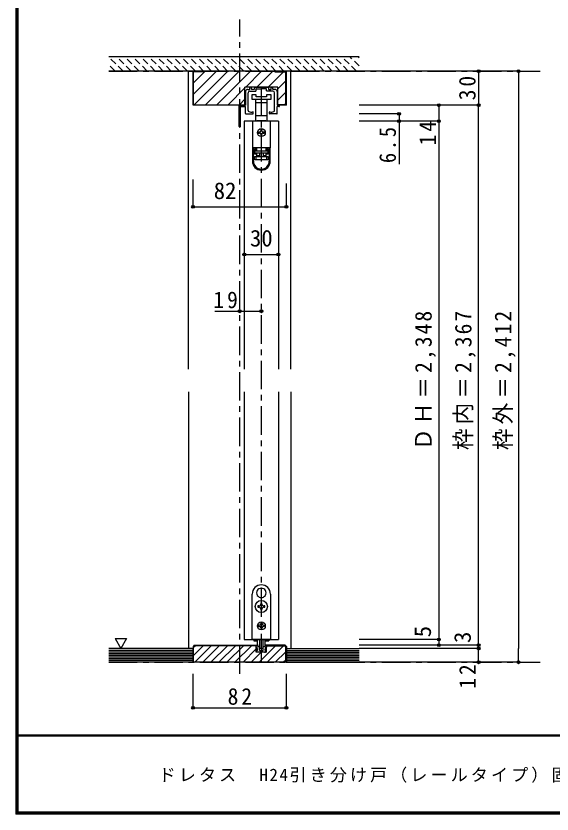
# Model space of a CAD drawing. Units: millimetres at full size, sheet at 1:5; details may follow other scales. Extents: x -973 to 977, y -718 to 696.
# Drawn here: x -973 to -502, y -701 to 0 of the extents above; entities that cross this region are included whole.
import ezdxf
from ezdxf.enums import TextEntityAlignment as Align

# ---------------------------------------------------------------- set-up
doc = ezdxf.new("R2010")
doc.units = ezdxf.units.MM
doc.header["$LTSCALE"] = 5
doc.header["$PDMODE"] = 32
doc.header["$PDSIZE"] = 2.5
doc.linetypes.add('CHAIN1', pattern=[8, 5, -1, 1, -1])
doc.linetypes.add('DASHED1', pattern=[1.8, 1.2, -0.6])
for name, color, linetype in [('0-1_通り芯', 4, 'CHAIN1'), ('0-3_仕上げ', 2, 'Continuous'), ('0-4_枠', 3, 'Continuous'), ('0-6_扉', 6, 'Continuous'), ('0-7_金物', 7, 'Continuous'), ('0-A_文字', 7, 'Continuous'), ('0-B_寸法', 7, 'Continuous'), ('0-C_ハッチ', 4, 'DASHED1'), ('F-1_枠', 6, 'Continuous'), ('F-A_文字', 7, 'Continuous')]:
    doc.layers.add(name, color=color, linetype=linetype)
doc.styles.add('ＭＳ ゴシック', font='')
doc.styles.get('ＭＳ ゴシック').set_extended_font_data('MS Gothic')

# ---------------------------------------------------------------- blocks, each defined once
blk = doc.blocks.new('03')
at = {"layer": '0-B_寸法'}
for p, q in [((-11.079, 7.476), (-9.529, 7.476)), ((-9.229, 7.776), (-9.229, 9.176)), ((-8.029, 9.476), (-8.929, 9.476)), ((-7.729, 7.776), (-7.729, 9.176)), ((-5.529, 7.476), (-7.429, 7.476)), ((-5.229, 9.176), (-5.229, 7.776)), ((-4.929, 9.476), (6.771, 9.476)), ((-3.729, 6.276), (-3.729, 7.676)), ((-3.429, 7.976), (0.621, 7.976)), ((0.921, 8.276), (0.621, 7.976)), ((0.921, 8.276), (1.221, 7.976)), ((5.271, 7.976), (1.221, 7.976)), ((5.571, 6.276), (5.571, 7.676)), ((7.071, 9.176), (7.071, 7.776)), ((7.371, 7.476), (9.271, 7.476)), ((9.571, 7.776), (9.571, 9.176)), ((9.871, 9.476), (10.771, 9.476)), ((11.071, 7.776), (11.071, 9.176)), ((12.921, 7.476), (11.371, 7.476)), ((-13.079, 5.476), (-13.079, -6.524)), ((-10.679, -11.096), (-10.679, 4.476)), ((-9.229, 5.976), (-4.029, 5.976)), ((11.071, 5.976), (5.871, 5.976)), ((12.521, -11.096), (12.521, 4.476)), ((14.921, 5.476), (14.921, -6.524)), ((-18.179, -6.524), (-13.079, -6.524)), ((16.321, -6.524), (14.921, -6.524)), ((-18.679, -25.124), (-18.679, -7.024)), ((-17.479, -25.124), (-17.479, -8.224)), ((-16.979, -7.724), (-13.079, -7.724)), ((-13.079, -13.724), (-13.079, -7.724)), ((-12.779, -14.024), (-6.529, -14.024)), ((-6.229, -13.724), (-6.229, -12.649)), ((8.071, -13.724), (8.071, -12.649)), ((14.621, -14.024), (8.371, -14.024)), ((16.321, -7.724), (14.921, -7.724)), ((14.921, -13.724), (14.921, -7.724))]:
    blk.add_line(p, q, dxfattribs=at)
for centre, radius, start, end in [((-11.079, 5.476), 2, 90, 180), ((-9.529, 7.776), 0.3, 270, 0), ((-8.929, 9.176), 0.3, 90, 180), ((-8.029, 9.176), 0.3, 0, 90), ((-7.429, 7.776), 0.3, 180, 270), ((-5.529, 7.776), 0.3, 270, 0), ((-4.929, 9.176), 0.3, 90, 180), ((-3.429, 7.676), 0.3, 90, 180), ((5.271, 7.676), 0.3, 0, 90), ((6.771, 9.176), 0.3, 0, 90), ((7.371, 7.776), 0.3, 180, 270), ((9.271, 7.776), 0.3, 270, 0), ((9.871, 9.176), 0.3, 90, 180), ((10.771, 9.176), 0.3, 0, 90), ((11.371, 7.776), 0.3, 180, 270), ((12.921, 5.476), 2, 0, 90), ((-9.229, 4.476), 1.5, 90, 180), ((-4.029, 6.276), 0.3, 270, 0), ((5.871, 6.276), 0.3, 180, 270), ((11.071, 4.476), 1.5, 0, 90), ((-18.179, -7.024), 0.5, 90, 180), ((16.321, -7.124), 0.6, 0, 90), ((-16.979, -8.224), 0.5, 90, 180), ((-12.779, -13.724), 0.3, 180, 270), ((-9.679, -11.096), 1, 180, 243.25632), ((-7.879, -7.524), 5, 243.25632, 284.75682), ((-6.529, -12.649), 0.3, 0, 104.75682), ((-6.529, -13.724), 0.3, 270, 0), ((8.371, -12.649), 0.3, 75.24318, 180), ((8.371, -13.724), 0.3, 180, 270), ((9.721, -7.524), 5, 255.24318, 296.74368), ((11.521, -11.096), 1, 296.74368, 0), ((14.621, -13.724), 0.3, 270, 0), ((16.321, -7.124), 0.6, 270, 0), ((-18.079, -25.124), 0.6, 180, 0)]:
    blk.add_arc(centre, radius, start, end, dxfattribs=at)
blk = doc.blocks.new('下荷重(戸車)')
at = {"layer": '0-7_金物'}
for p, q in [((8.5, 37.107), (4.5, 37.107)), ((-5.25, 30.107), (0, 30.107)), ((0, 30.107), (5.25, 30.107)), ((5.25, 30.107), (5.25, 33.107)), ((5.25, 18.507), (5.25, 30.107)), ((0, 18.507), (-5.25, 18.507)), ((-5.25, 18.507), (-5.25, 14.107)), ((-5.25, 14.107), (-4, 14.107)), ((-4, 14.107), (-4, 13.807)), ((4, 14.107), (-4, 14.107)), ((5.25, 18.507), (0, 18.507)), ((4, 14.107), (5.25, 14.107)), ((4, 13.807), (4, 14.107)), ((5.25, 14.107), (5.25, 18.507)), ((7.9, 13.807), (-7.9, 13.807)), ((-7.9, 13.807), (-7.9, -9.493)), ((7.9, 13.807), (7.9, -9.493)), ((-1.5, 4.307), (-2.5, 4.307)), ((-2.5, 3.307), (-1.5, 3.307)), ((-0.5, 6.307), (-0.5, 5.307)), ((-0.5, 2.307), (-0.5, 1.307)), ((0.5, 5.307), (0.5, 6.307)), ((0.5, 1.307), (0.5, 2.307)), ((2.5, 4.307), (1.5, 4.307)), ((1.5, 3.307), (2.5, 3.307)), ((7.9, -9.493), (-7.9, -9.493)), ((-7.9, -9.493), (-7.9, -9.593)), ((-6.9, -9.593), (-7.9, -9.593)), ((-7.9, -9.593), (-7.9, -21.293)), ((-4.2, -9.593), (-6.9, -9.593)), ((-6.9, -21.293), (-6.9, -9.593)), ((-6.1, -10.593), (-6.1, -15.293)), ((-6.1, -10.593), (-4.2, -10.593)), ((-5.9, -11.693), (-5.9, -12.193)), ((-4, -11.693), (-5.9, -11.693)), ((-5.9, -12.193), (5.9, -12.193)), ((-5.9, -14.193), (-5.9, -12.193)), ((-4.9, -9.593), (-4.9, -9.493)), ((-4.2, -9.593), (-4.2, -10.593)), ((-4, -11.693), (-4, -9.493)), ((4, -9.493), (4, -11.693)), ((5.9, -11.693), (4, -11.693)), ((6.9, -9.593), (4.2, -9.593)), ((4.2, -10.593), (4.2, -9.593)), ((4.2, -11.593), (4.2, -10.593)), ((4.2, -10.593), (6.1, -10.593)), ((6.1, -11.593), (4.2, -11.593)), ((4.9, -9.493), (4.9, -9.593)), ((5.9, -12.193), (5.9, -11.693)), ((5.9, -12.193), (5.9, -14.193)), ((6.1, -15.293), (6.1, -10.593)), ((6.9, -9.593), (6.9, -21.293)), ((7.9, -9.593), (6.9, -9.593)), ((7.9, -9.493), (7.9, -9.593)), ((7.9, -21.293), (7.9, -9.593)), ((-6.1, -14.293), (-4.2, -14.293)), ((-4.2, -15.293), (-6.1, -15.293)), ((5.9, -14.193), (-5.9, -14.193)), ((-5.9, -17.193), (-4.9, -17.193)), ((-4.9, -17.193), (4.9, -17.193)), ((-4.9, -17.193), (-4.9, -20.193)), ((4.9, -20.193), (-4.9, -20.193)), ((-4.2, -14.293), (-4.2, -15.293)), ((-4.2, -15.293), (-4.2, -17.193)), ((-4, -16.193), (-4, -14.193)), ((-1.5, -14.193), (-1.5, -17.193)), ((1.5, -14.193), (1.5, -17.193)), ((1.5, -16.193), (4, -16.193)), ((6.1, -15.293), (4.2, -15.293)), ((4.2, -17.193), (4.2, -15.293)), ((4.9, -17.193), (5.9, -17.193)), ((5.9, -17.193), (5.9, -20.193))]:
    blk.add_line(p, q, dxfattribs=at)
for points in [[(-8.5, 33.107), (0, 33.107), (8.5, 33.107), (8.5, 37.107)], [(4.5, 37.107), (4.5, 35.107), (-4.5, 35.107), (-4.5, 37.107), (-8.5, 37.107), (-8.5, 33.107)], [(-5.25, 33.107), (-5.25, 30.107), (-5.25, 18.507)], [(-4.2, -10.593), (-4.2, -11.593), (-6.1, -11.593)], [(-4.9, -20.193), (-5.9, -20.193), (-5.9, -17.193)], [(-4, -17.193), (-4, -16.193), (-1.5, -16.193)], [(4, -14.193), (4, -16.193), (4, -17.193)], [(4.2, -15.293), (4.2, -14.293), (6.1, -14.293)], [(5.9, -20.193), (4.9, -20.193), (4.9, -17.193)]]:
    blk.add_lwpolyline(points, dxfattribs=at)
blk.add_circle((0, 3.807), 3.5, dxfattribs=at)
for centre, radius, start, end in [((-2.5, 3.807), 0.5, 90, 180), ((-2.5, 3.807), 0.5, 180, 270), ((-1.5, 5.307), 1, 270, 0), ((-1.5, 2.307), 1, 0, 90), ((0, 6.307), 0.5, 90, 180), ((0, 1.307), 0.5, 180, 270), ((0, 6.307), 0.5, 0, 90), ((0, 1.307), 0.5, 270, 0), ((1.5, 5.307), 1, 180, 270), ((1.5, 2.307), 1, 90, 180), ((2.5, 3.807), 0.5, 0, 90), ((2.5, 3.807), 0.5, 270, 0), ((0, -21.293), 7.9, 180, 0), ((0, -21.293), 6.9, 180, 0)]:
    blk.add_arc(centre, radius, start, end, dxfattribs=at)

msp = doc.modelspace()

# ---------------------------------------------------------------- linework, layer by layer
at = {"layer": '0-1_通り芯'}
for p, q in [((-776.68, -577.5), (-776.68, -2.5)), ((-891.68, -48), (-512.68, -48)), ((-757.68, -567.5), (-757.68, -62)), ((-891.68, -567.5), (-512.68, -567.5))]:
    msp.add_line(p, q, dxfattribs=at)
at = {"layer": '0-3_仕上げ'}
for p, q in [((-817.68, -555.5), (-891.68, -555.5)), ((-817.68, -567.5), (-817.68, -555.5)), ((-735.68, -555.5), (-671.68, -555.5)), ((-735.68, -567.5), (-735.68, -555.5)), ((-817.68, -567.5), (-891.68, -567.5)), ((-735.68, -567.5), (-671.68, -567.5))]:
    msp.add_line(p, q, dxfattribs=at)
at = {"layer": '0-3_仕上げ', "color": 7}
for p, q in [((-817.68, -557), (-891.68, -557)), ((-817.68, -558.5), (-891.68, -558.5)), ((-817.68, -560), (-891.68, -560)), ((-735.68, -557), (-671.68, -557)), ((-735.68, -558.5), (-671.68, -558.5)), ((-735.68, -560), (-671.68, -560)), ((-817.68, -561.5), (-891.68, -561.5)), ((-817.68, -563), (-891.68, -563)), ((-817.68, -564.5), (-891.68, -564.5)), ((-817.68, -566), (-891.68, -566)), ((-735.68, -561.5), (-671.68, -561.5)), ((-735.68, -563), (-671.68, -563)), ((-735.68, -564.5), (-671.68, -564.5)), ((-735.68, -566), (-671.68, -566))]:
    msp.add_line(p, q, dxfattribs=at)
at = {"layer": '0-4_枠', "color": 4}
for p, q in [((-821.68, -48), (-817.68, -48)), ((-821.68, -309.75), (-821.68, -48)), ((-731.68, -48), (-735.68, -48)), ((-731.68, -309.75), (-731.68, -48)), ((-821.68, -329.75), (-821.68, -555.5)), ((-731.68, -329.75), (-731.68, -555.5))]:
    msp.add_line(p, q, dxfattribs=at)
at = {"layer": '0-4_枠'}
for p, q in [((-735.68, -48), (-817.68, -48)), ((-817.68, -78), (-817.68, -48)), ((-807.68, -48.5), (-817.18, -48.5)), ((-817.18, -77.5), (-817.18, -48.5)), ((-807.68, -48.5), (-807.68, -48)), ((-745.68, -48.5), (-745.68, -48)), ((-745.68, -48.5), (-736.18, -48.5)), ((-736.18, -77.5), (-736.18, -48.5)), ((-735.68, -78), (-735.68, -48)), ((-772.08, -78), (-772.08, -62)), ((-772.08, -78), (-817.68, -78)), ((-817.18, -77.5), (-772.08, -77.5)), ((-736.18, -77.5), (-743.28, -77.5)), ((-735.68, -78), (-743.28, -78)), ((-816.473, -553), (-817.18, -553.707)), ((-817.18, -567.5), (-817.18, -553.707)), ((-816.68, -552.5), (-762.08, -552.5)), ((-762.08, -553), (-816.473, -553)), ((-753.28, -558.5), (-753.28, -552.5)), ((-753.28, -553), (-736.887, -553)), ((-735.68, -553.5), (-735.68, -567.5)), ((-735.68, -567.5), (-817.68, -567.5))]:
    msp.add_line(p, q, dxfattribs=at)
for points in [[(-743.28, -78), (-743.28, -62), (-772.08, -62)], [(-816.68, -552.5), (-817.68, -553.5), (-817.68, -567.5)], [(-753.28, -558.5), (-762.08, -558.5), (-762.08, -552.5)], [(-735.68, -553.5), (-736.68, -552.5), (-753.28, -552.5)], [(-736.18, -567.5), (-736.18, -553.707), (-736.887, -553)]]:
    msp.add_lwpolyline(points, dxfattribs=at)
at = {"layer": '0-6_扉'}
for p, q in [((-742.68, -92), (-772.68, -92)), ((-772.68, -92), (-772.68, -309.75)), ((-742.68, -92), (-742.68, -309.75)), ((-772.68, -329.75), (-772.68, -547.5)), ((-742.68, -329.75), (-742.68, -547.5)), ((-772.68, -547.5), (-742.68, -547.5))]:
    msp.add_line(p, q, dxfattribs=at)
at = {"layer": '0-7_金物'}
for p, q in [((-757.779, -502.351), (-757.68, -502.45)), ((-757.581, -502.351), (-757.68, -502.45)), ((-761.323, -508.489), (-761.188, -508.525)), ((-761.224, -508.66), (-761.188, -508.525)), ((-754.038, -508.489), (-754.173, -508.525)), ((-754.137, -508.66), (-754.173, -508.525)), ((-760.83, -518), (-760.83, -519)), ((-759.88, -518), (-760.83, -518)), ((-757.18, -516.3), (-757.18, -515.35)), ((-760.83, -519), (-759.88, -519)), ((-758.18, -520.7), (-758.18, -521.65)), ((-758.18, -521.65), (-757.18, -521.65)), ((-757.18, -521.65), (-757.18, -520.7)), ((-760.08, -535), (-760.08, -536)), ((-759.48, -535), (-760.08, -535)), ((-760.08, -536), (-759.48, -536)), ((-758.18, -533.1), (-758.18, -533.7)), ((-758.18, -533.1), (-757.18, -533.1)), ((-758.18, -537.3), (-758.18, -537.9)), ((-757.18, -537.9), (-758.18, -537.9)), ((-757.18, -533.1), (-757.18, -533.7)), ((-757.18, -537.3), (-757.18, -537.9)), ((-755.88, -535), (-755.28, -535)), ((-755.28, -536), (-755.88, -536)), ((-755.28, -535), (-755.28, -536)), ((-764.28, -547.5), (-764.28, -548.7)), ((-764.28, -548.7), (-761.148, -548.7)), ((-760.018, -553.912), (-761.284, -552.647)), ((-761.18, -551.921), (-761.18, -547.5)), ((-759.806, -554), (-759.48, -554)), ((-759.18, -547.5), (-759.18, -555.121)), ((-756.18, -555.121), (-756.18, -547.5)), ((-755.555, -554), (-755.88, -554)), ((-755.342, -553.912), (-754.077, -552.647)), ((-754.213, -548.7), (-751.08, -548.7)), ((-754.18, -551.921), (-754.18, -547.5)), ((-753.18, -552.5), (-753.723, -552.5)), ((-753.18, -553.5), (-753.18, -552.5)), ((-751.08, -547.5), (-751.08, -548.7)), ((-761.18, -557), (-761.78, -557)), ((-761.18, -557), (-761.18, -555.736)), ((-755.38, -558.5), (-759.98, -558.5)), ((-759.28, -556.7), (-759.28, -554.2)), ((-758.98, -557), (-757.98, -557)), ((-756.48, -555.421), (-758.88, -555.421)), ((-757.98, -557), (-757.68, -557.3)), ((-757.68, -557.3), (-757.38, -557)), ((-757.38, -557), (-756.38, -557)), ((-756.08, -556.7), (-756.08, -554.2)), ((-755.18, -558.3), (-755.38, -558.5)), ((-754.98, -558.5), (-755.18, -558.3)), ((-754.98, -558.5), (-753.88, -558.5)), ((-754.18, -557), (-754.18, -555.736)), ((-754.18, -557), (-753.58, -557)), ((-753.88, -558.5), (-753.394, -557.274))]:
    msp.add_line(p, q, dxfattribs=at)
for points in [[(-749.68, -507.5), (-749.68, -547.5), (-765.68, -547.5), (-765.68, -507.5)], [(-757.18, -515.35), (-758.18, -515.35), (-758.18, -516.3)], [(-755.48, -519), (-754.53, -519), (-754.53, -518), (-755.48, -518)], [(-762.18, -553.5), (-762.18, -552.5), (-761.637, -552.5)], [(-760.38, -558.5), (-761.48, -558.5), (-761.966, -557.274)], [(-760.38, -558.5), (-760.18, -558.3), (-759.98, -558.5)]]:
    msp.add_lwpolyline(points, dxfattribs=at)
for centre, radius in [((-757.68, -518.5), 5.35), ((-757.68, -535.5), 3.5)]:
    msp.add_circle(centre, radius, dxfattribs=at)
for centre, radius, start, end in [((-757.68, -507.5), 8, 0, 180), ((-757.68, -506.5), 4.15, 91.3645, 208.6355), ((-757.68, -506.5), 4.15, 331.3645, 88.6355), ((-757.68, -506.5), 4.15, 211.3645, 328.6355), ((-759.88, -516.3), 1.7, 270, 0), ((-755.48, -516.3), 1.7, 180, 270), ((-759.88, -520.7), 1.7, 0, 90), ((-755.48, -520.7), 1.7, 90, 180), ((-759.48, -533.7), 1.3, 270, 0), ((-759.48, -537.3), 1.3, 0, 90), ((-755.88, -533.7), 1.3, 180, 270), ((-755.88, -537.3), 1.3, 90, 180), ((-764.18, -555.736), 3, 0, 48.19), ((-761.637, -553), 0.5, 45, 90), ((-759.18, -551.921), 2, 180, 264.78409), ((-759.806, -553.7), 0.3, 225, 270), ((-759.48, -554.2), 0.2, 0, 90), ((-759.38, -554.112), 0.2, 0, 84.78409), ((-755.98, -554.112), 0.2, 95.21591, 180), ((-755.88, -554.2), 0.2, 90, 180), ((-756.18, -551.921), 2, 275.21591, 0), ((-755.555, -553.7), 0.3, 270, 315), ((-751.18, -555.736), 3, 131.81, 180), ((-753.723, -553), 0.5, 90, 135), ((-761.78, -557.2), 0.2, 90, 201.616), ((-758.98, -556.7), 0.3, 180, 270), ((-758.88, -555.121), 0.3, 180, 270), ((-756.48, -555.121), 0.3, 270, 0), ((-756.38, -556.7), 0.3, 270, 0), ((-753.58, -557.2), 0.2, 338.384, 90)]:
    msp.add_arc(centre, radius, start, end, dxfattribs=at)
at = {"layer": '0-A_文字'}
for p, q in [((-886.116, -546.686), (-876.116, -546.686)), ((-886.116, -546.686), (-881.116, -555.347)), ((-876.116, -546.686), (-881.116, -555.347))]:
    msp.add_line(p, q, dxfattribs=at)
at = {"layer": '0-B_寸法', "color": 4, "linetype": 'DASHED1'}
for p, q in [((-879.222, -48), (-891.722, -35.5)), ((-872.151, -48), (-884.651, -35.5)), ((-865.08, -48), (-877.58, -35.5)), ((-858.009, -48), (-870.509, -35.5)), ((-850.938, -48), (-863.438, -35.5)), ((-843.867, -48), (-856.367, -35.5)), ((-836.796, -48), (-849.296, -35.5)), ((-829.725, -48), (-842.225, -35.5)), ((-822.654, -48), (-835.154, -35.5)), ((-815.583, -48), (-828.083, -35.5)), ((-808.512, -48), (-821.012, -35.5)), ((-801.441, -48), (-813.941, -35.5)), ((-794.37, -48), (-806.87, -35.5)), ((-787.299, -48), (-799.799, -35.5)), ((-780.227, -48), (-792.727, -35.5)), ((-773.156, -48), (-785.656, -35.5)), ((-766.085, -48), (-778.585, -35.5)), ((-759.014, -48), (-771.514, -35.5)), ((-751.943, -48), (-764.443, -35.5)), ((-744.872, -48), (-757.372, -35.5)), ((-737.801, -48), (-750.301, -35.5)), ((-730.73, -48), (-743.23, -35.5)), ((-723.659, -48), (-736.159, -35.5)), ((-716.588, -48), (-729.088, -35.5)), ((-709.517, -48), (-722.017, -35.5)), ((-702.446, -48), (-714.946, -35.5)), ((-695.375, -48), (-707.875, -35.5)), ((-688.304, -48), (-700.804, -35.5)), ((-681.233, -48), (-693.733, -35.5)), ((-674.161, -48), (-686.661, -35.5)), ((-671.68, -43.41), (-679.59, -35.5)), ((-671.68, -36.339), (-672.519, -35.5)), ((-886.293, -48), (-891.68, -42.613))]:
    msp.add_line(p, q, dxfattribs=at)
at = {"layer": '0-B_寸法', "color": 2}
for p, q in [((-671.68, -35.5), (-891.68, -35.5)), ((-671.68, -48), (-891.68, -48))]:
    msp.add_line(p, q, dxfattribs=at)
at = {"layer": '0-B_寸法', "color": 4}
for p, q in [((-531.68, -48), (-671.68, -48)), ((-566.68, -48), (-566.68, -78)), ((-531.68, -48), (-531.68, -555.5)), ((-566.68, -78), (-671.68, -78)), ((-601.68, -78), (-601.68, -92)), ((-566.68, -567.5), (-566.68, -78)), ((-636.68, -85.5), (-671.68, -85.5)), ((-636.68, -85.5), (-636.68, -129.871)), ((-601.68, -92), (-671.68, -92)), ((-601.68, -92), (-601.68, -547.5)), ((-817.68, -167.304), (-817.68, -143.246)), ((-735.68, -167.304), (-735.68, -146.746)), ((-817.68, -167.304), (-735.68, -167.304)), ((-772.68, -209), (-742.68, -209)), ((-798.68, -259), (-757.68, -259)), ((-601.68, -547.5), (-671.68, -547.5)), ((-566.68, -552.5), (-671.68, -552.5)), ((-601.68, -547.5), (-601.68, -552.5)), ((-566.68, -555.5), (-671.68, -555.5)), ((-531.68, -567.5), (-531.68, -555.5)), ((-531.68, -567.5), (-671.68, -567.5)), ((-817.68, -607.5), (-817.68, -577.5)), ((-735.68, -607.5), (-735.68, -577.5)), ((-817.68, -607.5), (-735.68, -607.5))]:
    msp.add_line(p, q, dxfattribs=at)
at = {"layer": '0-B_寸法'}
for p in [(-566.68, -48), (-531.68, -48), (-601.68, -78), (-566.68, -78), (-636.68, -85.5), (-636.68, -92), (-601.68, -92), (-817.68, -167.304), (-735.68, -167.304), (-772.68, -209), (-742.68, -209), (-776.68, -259), (-757.68, -259), (-601.68, -547.5), (-601.68, -552.5), (-566.68, -552.5), (-566.68, -555.5), (-566.68, -567.5), (-531.68, -567.5), (-817.68, -607.5), (-735.68, -607.5)]:
    msp.add_point(p, dxfattribs=at)
at = {"layer": '0-C_ハッチ', "linetype": 'Continuous'}
for p, q in [((-817.18, -58.271), (-806.909, -48)), ((-817.18, -68.171), (-797.01, -48)), ((-816.61, -77.5), (-787.11, -48)), ((-806.711, -77.5), (-777.211, -48)), ((-796.811, -77.5), (-767.311, -48)), ((-771.412, -62), (-757.412, -48)), ((-761.512, -62), (-747.512, -48)), ((-751.613, -62), (-738.113, -48.5)), ((-786.912, -77.5), (-772.08, -62.669)), ((-743.28, -63.567), (-736.18, -56.467)), ((-743.28, -73.467), (-736.18, -66.367)), ((-777.012, -77.5), (-772.08, -72.568)), ((-736.18, -76.266), (-737.414, -77.5)), ((-817.18, -561.401), (-808.779, -553)), ((-817.18, -554.33), (-815.851, -553)), ((-816.208, -567.5), (-801.708, -553)), ((-809.137, -567.5), (-794.637, -553)), ((-802.066, -567.5), (-787.566, -553)), ((-794.995, -567.5), (-780.495, -553)), ((-787.924, -567.5), (-773.424, -553)), ((-780.853, -567.5), (-766.353, -553)), ((-759.64, -567.5), (-745.14, -553)), ((-753.28, -554.069), (-752.211, -553)), ((-752.569, -567.5), (-738.069, -553)), ((-773.782, -567.5), (-762.08, -555.798)), ((-766.711, -567.5), (-757.711, -558.5)), ((-745.498, -567.5), (-736.18, -558.183)), ((-738.427, -567.5), (-736.18, -565.254)), ((-735.784, -567.5), (-735.68, -567.396))]:
    msp.add_line(p, q, dxfattribs=at)
at = {"layer": 'F-1_枠'}
for p, q in [((-973.347, 695.833), (-973.347, -700.833)), ((-972.514, 695.833), (-972.514, -700.833)), ((-971.68, 695.833), (-971.68, -700.833)), ((976.653, -631.667), (-973.347, -631.667)), ((976.653, -632.5), (-973.347, -632.5)), ((976.653, -699.167), (-973.347, -699.167)), ((976.653, -700), (-973.347, -700)), ((976.653, -700.833), (-973.347, -700.833))]:
    msp.add_line(p, q, dxfattribs=at)

# ---------------------------------------------------------------- block references
at = {"layer": '0-7_金物'}
for name, p in [('03', (-758.601, -71.476)), ('下荷重(戸車)', (-757.68, -105.807))]:
    msp.add_blockref(name, p, dxfattribs=at)

# ---------------------------------------------------------------- texts
at = {"layer": '0-B_寸法', "style": 'ＭＳ ゴシック'}
for s, p in [('82', (-799.524, -164.804)), ('30', (-767.68, -206.5))]:
    msp.add_text(s, height=14.66, dxfattribs=at).set_placement(p, align=Align.BOTTOM_LEFT)
for s, p in [('5', (-604.18, -545.5)), ('3', (-569.18, -550.5))]:
    msp.add_text(s, height=14.66, rotation=90, dxfattribs=at).set_placement(p, align=Align.BOTTOM_LEFT)
at = {"layer": '0-B_寸法', "char_height": 14.66, "attachment_point": 7, "rotation": 90, "style": 'ＭＳ ゴシック'}
for s, insert in [('\\T1.27;\\W0.95;30', (-569.18, -73.625)), ('\\T1.27;\\W0.9;6.5', (-639.18, -128.824)), ('\\T1.27;\\W0.95;14', (-604.18, -113.25)), ('\\T1.19;\\W0.95;ＤＨ＝2,348', (-604.18, -381)), ('\\T1.19;\\W0.95;枠内＝2,367', (-569.18, -381)), ('\\T1.19;\\W0.95;枠外＝2,412', (-534.18, -381)), ('\\T1.27;\\W0.95;12', (-569.18, -590.75))]:
    msp.add_mtext(s, dxfattribs=dict(at, insert=insert))
at = {"layer": '0-B_寸法', "char_height": 14.66, "attachment_point": 7, "style": 'ＭＳ ゴシック'}
for s, insert in [('\\T1.27;\\W0.95;19', (-799.805, -256.5)), ('\\T1.27;\\W0.95;82', (-787.305, -605))]:
    msp.add_mtext(s, dxfattribs=dict(at, insert=insert))
at = {"layer": 'F-A_文字', "insert": (-847.938, -673.333), "char_height": 11, "attachment_point": 7, "style": 'ＭＳ ゴシック'}
msp.add_mtext('\\T1.18;ドレタス\u3000H24引き分け戸（レールタイプ）固定枠90㎜幅\u30003方枠＋敷居N型／床直付けレール', dxfattribs=at)

doc.saveas('drawing.dxf')
